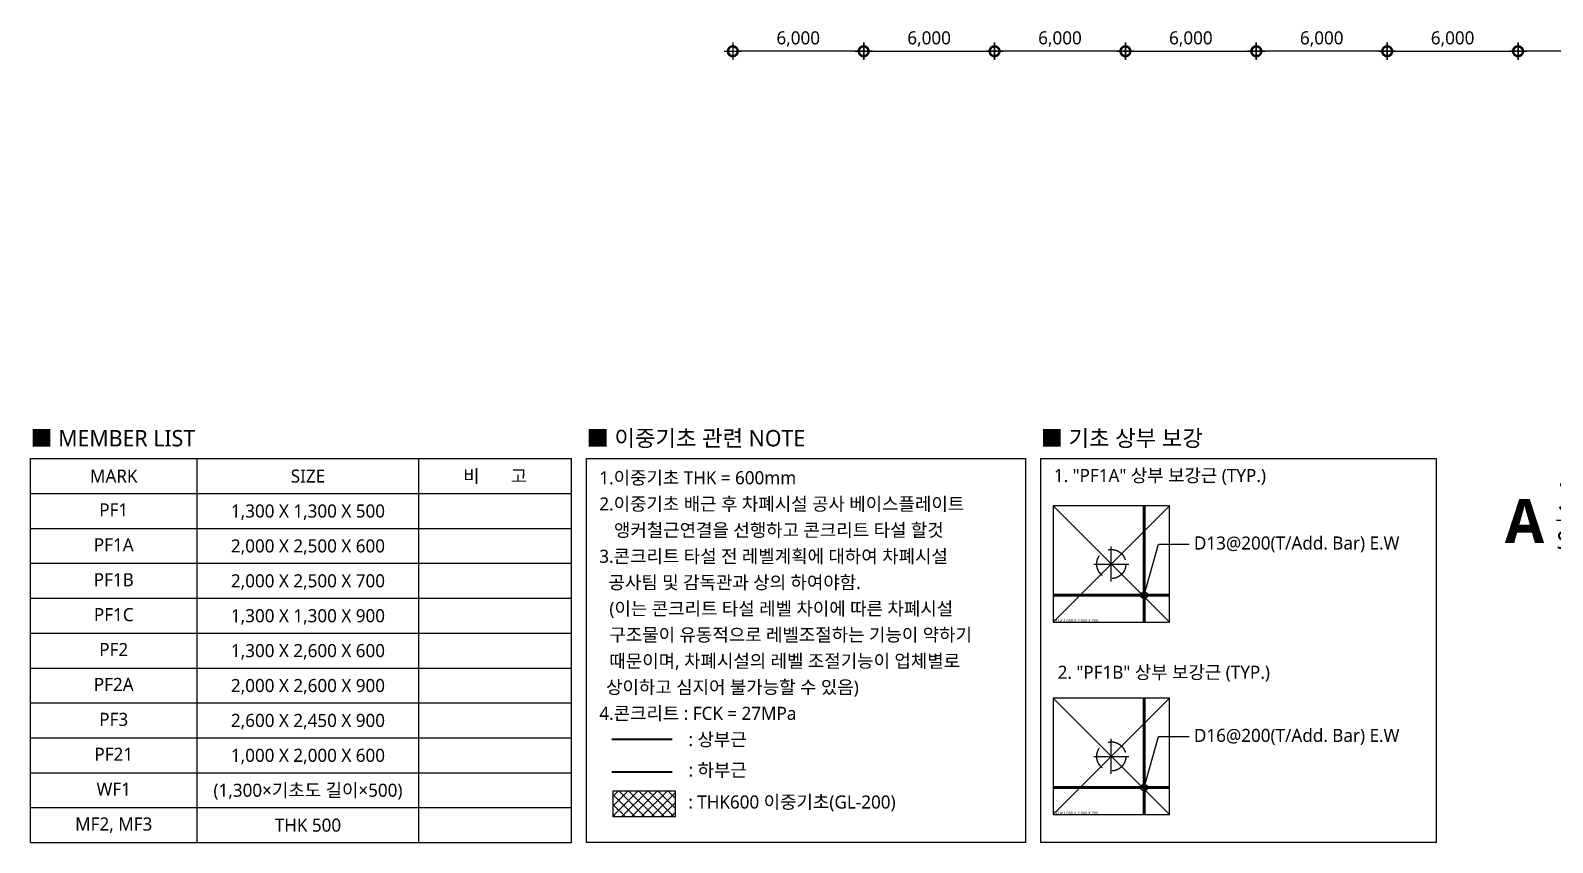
# Model space of a CAD drawing. Header units: millimetres. Extents: x 9300 to 332157, y 4200 to 105100.
# Drawn here: x 177500 to 247282, y 4200 to 41428 of the extents above; entities that cross this region are included whole.
import ezdxf
from ezdxf.enums import TextEntityAlignment as Align

# ---------------------------------------------------------------- set-up
doc = ezdxf.new("R2010")
doc.units = ezdxf.units.MM
doc.header["$LTSCALE"] = 150
doc.linetypes.add('HID', pattern=[0.375, 0.25, -0.125])
doc.linetypes.add('HID2-GAUN', pattern=[3.75, 2.5, -1.25])
doc.layers.get('DEFPOINTS').update_dxf_attribs({"color": 137})
for name, color, linetype in [('0-PIPE', 8, 'HID2-GAUN'), ('0-TEXT SLAB', 7, 'Continuous'), ('0-기초', 7, 'Continuous'), ('DIM', 7, 'Continuous'), ('SYM', 6, 'Continuous'), ('SYM-LEAD', 6, 'Continuous'), ('TEXT', 3, 'Continuous')]:
    doc.layers.add(name, color=color, linetype=linetype)
doc.layers.add('TEMP', color=171, linetype='Continuous', plot=False)
doc.styles.add('스타일1', font='malgun.ttf')
doc.styles.add('스타일2', font='malgunbd.ttf')
doc.dimstyles.new('CJA', dxfattribs={"dimscale": 200, "dimtxt": 3, "dimasz": 1, "dimexe": 2, "dimexo": 3, "dimgap": 1, "dimtad": 1, "dimdec": 0, "dimzin": 1, "dimdsep": 46, "dimlunit": 6, "dimtxsty": '스타일1', "dimblk": 'GAUN-DOT', "dimcen": -2, "dimdle": 2, "dimclrd": 256, "dimclre": 256, "dimclrt": 3, "dimadec": 0, "dimazin": 0, "dimtfac": 1, "dimtdec": 0, "dimtix": 1, "dimtmove": 2, "dimatfit": 3, "dimldrblk": 'DOTSMALL', "dimfxl": 1, "dimtolj": 1, "dimtzin": 1, "dimarcsym": 0})
doc.dimstyles.new('DIM-QD 1', dxfattribs={"dimtxt": 3, "dimasz": 1.5, "dimexe": 1, "dimexo": 0, "dimgap": 1, "dimtad": 1, "dimdec": 3, "dimdsep": 46, "dimlunit": 6, "dimtxsty": '스타일1', "dimblk1": 'ARCHTICK', "dimblk2": 'ARCHTICK', "dimsah": 1, "dimcen": 0, "dimclrd": 256, "dimclre": 256, "dimclrt": 3, "dimazin": 2, "dimtfac": 1, "dimtdec": 3, "dimtix": 1, "dimtmove": 2, "dimatfit": 3, "dimldrblk": 'ARCHTICK', "dimfxl": 1, "dimtolj": 1, "dimtzin": 0, "dimarcsym": 0})

# ---------------------------------------------------------------- blocks, each defined once
blk = doc.blocks.new('파일')
at = {"layer": '0-PIPE', "color": 1, "linetype": 'Continuous'}
for p, q in [((571593, 25222), (571593, 25822)), ((571293, 25522), (571893, 25522))]:
    blk.add_line(p, q, dxfattribs=at)
at = {"layer": '0-PIPE'}
blk.add_circle((571593, 25522), 250, dxfattribs=at)
blk = doc.blocks.new('PF1A')
blk.add_lwpolyline([(-1000, 1000), (-1000, -1000), (1000, -1000), (1000, 1000)], close=True)
at = {"layer": 'TEMP'}
for p, q in [((-1000, -1000), (1000, 1000)), ((-1000, 1000), (1000, -1000))]:
    blk.add_line(p, q, dxfattribs=at)
at = {"layer": '0-PIPE'}
blk.add_blockref('파일', (-571593, -25522), dxfattribs=at)
at = {"layer": 'TEMP', "style": '스타일1'}
blk.add_text('PF1A:2,000 X 2,000 X 700', height=50, dxfattribs=at).set_placement((-1000, -1000))
blk = doc.blocks.new('_ARCHTICK')
at = {"color": 0, "linetype": 'ByBlock', "const_width": 0.15}
blk.add_lwpolyline([(-0.5, -0.5), (0.5, 0.5)], dxfattribs=at)
blk = doc.blocks.new('dwgtitle')
at = {"layer": 'SYM', "color": 3, "style": '스타일1'}
blk.add_text('SCALE :', height=4, dxfattribs=at).set_placement((12.25, -1.4))
for tag, p, height in [('%%UTITLE', (12.25, 6.59), 7), ('1/100', (34.89, -1.4), 4)]:
    blk.add_attdef(tag, p, '', height=height, dxfattribs=at)
at = {"layer": 'SYM', "color": 6, "style": '스타일2'}
blk.add_attdef('A', text='', height=10, dxfattribs=at).set_placement((4.89, 5), align=Align.MIDDLE)
blk = doc.blocks.new('GAUN-DOT')
at = {"linetype": 'ByBlock'}
for p, q in [((2, 0), (-2, 0)), ((0, -2), (0, 2))]:
    blk.add_line(p, q, dxfattribs=at)
at = {"const_width": 2.25}
blk.add_lwpolyline([(0, 0.28125, 1), (0, -0.28125, 1)], format="xyb", close=True, dxfattribs=at)
blk = doc.blocks.new('*D112')
at = {"layer": 'DEFPOINTS', "color": 0, "transparency": 16777216}
for p in [(209700, 41264), (215700, 41264), (209700, 40474)]:
    blk.add_point(p, dxfattribs=at)
at = {"layer": 'DIM', "lineweight": -2, "transparency": 16777216}
for p, q in [((209700, 40664), (209700, 40074)), ((215500, 40474), (209900, 40474)), ((215700, 40664), (215700, 40074))]:
    blk.add_line(p, q, dxfattribs=at)
at = {"layer": 'DIM', "lineweight": -2, "transparency": 16777216, "xscale": 200, "yscale": 200, "zscale": 200, "rotation": 180}
blk.add_blockref('GAUN-DOT', (209700, 40474), dxfattribs=at)
at = {"layer": 'DIM', "lineweight": -2, "transparency": 16777216, "xscale": 200, "yscale": 200, "zscale": 200}
blk.add_blockref('GAUN-DOT', (215700, 40474), dxfattribs=at)
at = {"layer": 'DIM', "color": 3, "transparency": 16777216, "insert": (212700, 41034), "char_height": 600, "attachment_point": 5, "style": '스타일1'}
blk.add_mtext('\\A1;6,000', dxfattribs=at)
blk = doc.blocks.new('_DotSmall')
at = {"color": 0, "linetype": 'ByBlock', "const_width": 0.5}
blk.add_lwpolyline([(-0.0625, 0, 1), (0.0625, 0, 1)], format="xyb", close=True, dxfattribs=at)
blk = doc.blocks.new('*D113')
at = {"layer": 'DEFPOINTS', "color": 0, "transparency": 16777216}
for p in [(215700, 41264), (221700, 41264), (221700, 40474)]:
    blk.add_point(p, dxfattribs=at)
at = {"layer": 'DIM', "lineweight": -2, "transparency": 16777216}
for p, q in [((215700, 40664), (215700, 40074)), ((215900, 40474), (221500, 40474)), ((221700, 40664), (221700, 40074))]:
    blk.add_line(p, q, dxfattribs=at)
at = {"layer": 'DIM', "lineweight": -2, "transparency": 16777216, "xscale": 200, "yscale": 200, "zscale": 200, "rotation": 180}
blk.add_blockref('GAUN-DOT', (215700, 40474), dxfattribs=at)
at = {"layer": 'DIM', "lineweight": -2, "transparency": 16777216, "xscale": 200, "yscale": 200, "zscale": 200}
blk.add_blockref('GAUN-DOT', (221700, 40474), dxfattribs=at)
at = {"layer": 'DIM', "color": 3, "transparency": 16777216, "insert": (218700, 41034), "char_height": 600, "attachment_point": 5, "style": '스타일1'}
blk.add_mtext('\\A1;6,000', dxfattribs=at)
blk = doc.blocks.new('*D114')
at = {"layer": 'DEFPOINTS', "color": 0, "transparency": 16777216}
for p in [(221700, 41264), (227700, 41264), (221700, 40474)]:
    blk.add_point(p, dxfattribs=at)
at = {"layer": 'DIM', "lineweight": -2, "transparency": 16777216}
for p, q in [((221700, 40664), (221700, 40074)), ((227500, 40474), (221900, 40474)), ((227700, 40664), (227700, 40074))]:
    blk.add_line(p, q, dxfattribs=at)
at = {"layer": 'DIM', "lineweight": -2, "transparency": 16777216, "xscale": 200, "yscale": 200, "zscale": 200, "rotation": 180}
blk.add_blockref('GAUN-DOT', (221700, 40474), dxfattribs=at)
at = {"layer": 'DIM', "lineweight": -2, "transparency": 16777216, "xscale": 200, "yscale": 200, "zscale": 200}
blk.add_blockref('GAUN-DOT', (227700, 40474), dxfattribs=at)
at = {"layer": 'DIM', "color": 3, "transparency": 16777216, "insert": (224700, 41034), "char_height": 600, "attachment_point": 5, "style": '스타일1'}
blk.add_mtext('\\A1;6,000', dxfattribs=at)
blk = doc.blocks.new('*D115')
at = {"layer": 'DEFPOINTS', "color": 0, "transparency": 16777216}
for p in [(227700, 41264), (233700, 41264), (233700, 40474)]:
    blk.add_point(p, dxfattribs=at)
at = {"layer": 'DIM', "lineweight": -2, "transparency": 16777216}
for p, q in [((227700, 40664), (227700, 40074)), ((227900, 40474), (233500, 40474)), ((233700, 40664), (233700, 40074))]:
    blk.add_line(p, q, dxfattribs=at)
at = {"layer": 'DIM', "lineweight": -2, "transparency": 16777216, "xscale": 200, "yscale": 200, "zscale": 200, "rotation": 180}
blk.add_blockref('GAUN-DOT', (227700, 40474), dxfattribs=at)
at = {"layer": 'DIM', "lineweight": -2, "transparency": 16777216, "xscale": 200, "yscale": 200, "zscale": 200}
blk.add_blockref('GAUN-DOT', (233700, 40474), dxfattribs=at)
at = {"layer": 'DIM', "color": 3, "transparency": 16777216, "insert": (230700, 41034), "char_height": 600, "attachment_point": 5, "style": '스타일1'}
blk.add_mtext('\\A1;6,000', dxfattribs=at)
blk = doc.blocks.new('*D116')
at = {"layer": 'DEFPOINTS', "color": 0, "transparency": 16777216}
for p in [(233700, 41264), (239700, 41264), (233700, 40474)]:
    blk.add_point(p, dxfattribs=at)
at = {"layer": 'DIM', "lineweight": -2, "transparency": 16777216}
for p, q in [((233700, 40664), (233700, 40074)), ((239500, 40474), (233900, 40474)), ((239700, 40664), (239700, 40074))]:
    blk.add_line(p, q, dxfattribs=at)
at = {"layer": 'DIM', "lineweight": -2, "transparency": 16777216, "xscale": 200, "yscale": 200, "zscale": 200, "rotation": 180}
blk.add_blockref('GAUN-DOT', (233700, 40474), dxfattribs=at)
at = {"layer": 'DIM', "lineweight": -2, "transparency": 16777216, "xscale": 200, "yscale": 200, "zscale": 200}
blk.add_blockref('GAUN-DOT', (239700, 40474), dxfattribs=at)
at = {"layer": 'DIM', "color": 3, "transparency": 16777216, "insert": (236700, 41034), "char_height": 600, "attachment_point": 5, "style": '스타일1'}
blk.add_mtext('\\A1;6,000', dxfattribs=at)
blk = doc.blocks.new('*D117')
at = {"layer": 'DEFPOINTS', "color": 0, "transparency": 16777216}
for p in [(239700, 41264), (245700, 41264), (245700, 40474)]:
    blk.add_point(p, dxfattribs=at)
at = {"layer": 'DIM', "lineweight": -2, "transparency": 16777216}
for p, q in [((239700, 40664), (239700, 40074)), ((239900, 40474), (245500, 40474)), ((245700, 40664), (245700, 40074))]:
    blk.add_line(p, q, dxfattribs=at)
at = {"layer": 'DIM', "lineweight": -2, "transparency": 16777216, "xscale": 200, "yscale": 200, "zscale": 200, "rotation": 180}
blk.add_blockref('GAUN-DOT', (239700, 40474), dxfattribs=at)
at = {"layer": 'DIM', "lineweight": -2, "transparency": 16777216, "xscale": 200, "yscale": 200, "zscale": 200}
blk.add_blockref('GAUN-DOT', (245700, 40474), dxfattribs=at)
at = {"layer": 'DIM', "color": 3, "transparency": 16777216, "insert": (242700, 41034), "char_height": 600, "attachment_point": 5, "style": '스타일1'}
blk.add_mtext('\\A1;6,000', dxfattribs=at)
blk = doc.blocks.new('*D118')
at = {"layer": 'DEFPOINTS', "color": 0, "transparency": 16777216}
for p in [(245700, 41264), (252700, 41264), (245700, 40474)]:
    blk.add_point(p, dxfattribs=at)
at = {"layer": 'DIM', "lineweight": -2, "transparency": 16777216}
for p, q in [((245700, 40664), (245700, 40074)), ((252500, 40474), (245900, 40474)), ((252700, 40664), (252700, 40074))]:
    blk.add_line(p, q, dxfattribs=at)
at = {"layer": 'DIM', "lineweight": -2, "transparency": 16777216, "xscale": 200, "yscale": 200, "zscale": 200, "rotation": 180}
blk.add_blockref('GAUN-DOT', (245700, 40474), dxfattribs=at)
at = {"layer": 'DIM', "lineweight": -2, "transparency": 16777216, "xscale": 200, "yscale": 200, "zscale": 200}
blk.add_blockref('GAUN-DOT', (252700, 40474), dxfattribs=at)
at = {"layer": 'DIM', "color": 3, "transparency": 16777216, "insert": (249200, 41034), "char_height": 600, "attachment_point": 5, "style": '스타일1'}
blk.add_mtext('\\A1;7,000', dxfattribs=at)

msp = doc.modelspace()

# ---------------------------------------------------------------- hatches: boundary and pattern name
at = {"layer": 'DIM'}
h = msp.add_hatch(dxfattribs=at)
h.set_pattern_fill('ANSI37', color=251, scale=100)
h.set_pattern_definition([(45, (-89864, -66834.55), (-224.5064, 224.5064), []), (135, (-89864, -66834.55), (-224.5064, -224.5064), [])])
h.paths.add_polyline_path([(204214, 6572), (207056.3, 6572), (207056.3, 5372), (204214, 5372)])

# ---------------------------------------------------------------- linework, layer by layer
for p, q in [((177500, 21800), (202299.4, 21800)), ((177500, 4200), (177500, 21800)), ((185137.1, 4200), (185137.1, 21800)), ((195309.1, 4200), (195309.1, 21800)), ((202299.4, 4200), (202299.4, 21800)), ((177500, 20200), (202299.4, 20200)), ((177500, 18600), (202299.4, 18600)), ((177500, 17000), (202299.4, 17000)), ((177500, 15400), (202299.4, 15400)), ((177500, 13800), (202299.4, 13800)), ((177500, 12200), (202299.4, 12200)), ((177500, 10600), (202299.4, 10600)), ((177500, 9000), (202299.4, 9000)), ((177500, 7400), (202299.4, 7400)), ((177500, 5800), (202299.4, 5800)), ((177500, 4200), (202299.4, 4200))]:
    msp.add_line(p, q)
at = {"layer": '0-TEXT SLAB'}
for points, const_width in [([(228553.7, 19633.2), (228553.7, 14299.8)], 133.3), ([(224385.3, 15544.7), (229718.7, 15544.7)], 133.3), ([(228553.7, 10814.1), (228553.7, 5480.8)], 133.3), ([(204144.3, 8931), (206920.9, 8931)], 80), ([(224385.3, 6725.7), (229718.7, 6725.7)], 133.3)]:
    msp.add_lwpolyline(points, dxfattribs=dict(at, const_width=const_width))
at = {"layer": '0-TEXT SLAB', "linetype": 'HID', "ltscale": 3, "const_width": 80}
msp.add_lwpolyline([(204144.3, 7435.7), (206920.9, 7435.7)], dxfattribs=at)
at = {"layer": 'DIM'}
for points in [[(202999.4, 21800), (223119.1, 21800), (223119.1, 4200), (202999.4, 4200)], [(223819.1, 21800), (241938.9, 21800), (241938.9, 4200), (223819.1, 4200)], [(204214, 6572), (207056.3, 6572), (207056.3, 5372), (204214, 5372)]]:
    msp.add_lwpolyline(points, close=True, dxfattribs=at)

# ---------------------------------------------------------------- block references
at = {"layer": '0-기초', "xscale": 2.666666666666667, "yscale": 2.666666666666667, "zscale": 2.666666666666667}
for p in [(227052, 16966.5), (227052, 8147.5)]:
    msp.add_blockref('PF1A', p, dxfattribs=at)
at = {"layer": 'SYM', "xscale": 200, "yscale": 200, "zscale": 200}
msp.add_blockref('dwgtitle', (245018.6, 17940), dxfattribs=at).add_auto_attribs({'%%UTITLE': '%%u지상1층 기초평면도', '1/100': '1/400(A3)', 'A': 'A'})

# ---------------------------------------------------------------- texts
at = {"layer": 'TEXT', "style": '스타일1'}
for s, p in [('■ MEMBER LIST', (177496.1, 22736)), ('■ 이중기초 관련 NOTE', (202995.5, 22736)), ('■ 기초 상부 보강', (223815.2, 22736))]:
    msp.add_text(s, height=750, dxfattribs=at).set_placement(p, align=Align.MIDDLE_LEFT)
for s, p in [('MARK', (181318.6, 21000)), ('SIZE', (190223.1, 21000)), ('비       고', (198804.2, 21000)), ('PF1', (181318.6, 19448.9)), ('1,300 X 1,300 X 500', (190223.1, 19398.6)), ('PF1A', (181318.6, 17848.9)), ('2,000 X 2,500 X 600', (190223.1, 17798.6)), ('PF1B', (181318.6, 16248.9)), ('2,000 X 2,500 X 700', (190223.1, 16198.6)), ('PF1C', (181318.6, 14648.9)), ('1,300 X 1,300 X 900', (190223.1, 14598.6)), ('PF2', (181318.6, 13048.9)), ('1,300 X 2,600 X 600', (190223.1, 12998.6)), ('PF2A', (181318.6, 11448.9)), ('2,000 X 2,600 X 900', (190223.1, 11398.6)), ('PF3', (181318.6, 9848.9)), ('2,600 X 2,450 X 900', (190223.1, 9798.6)), ('PF21', (181318.6, 8248.9)), ('1,000 X 2,000 X 600', (190223.1, 8198.6)), ('WF1', (181318.6, 6648.9)), ('(1,300×기초도 길이×500)', (190223.1, 6598.6)), ('MF2, MF3', (181318.6, 5048.9)), ('THK 500', (190223.1, 4998.6))]:
    msp.add_text(s, height=600, dxfattribs=at).set_placement(p, align=Align.MIDDLE_CENTER)
for s, p in [('1.이중기초 THK = 600mm', (203580.1, 20443.8)), ('1. "PF1A" 상부 보강근 (TYP.)', (224420.8, 20547)), ('2.이중기초 배근 후 차폐시설 공사 베이스플레이트', (203580.1, 19243.8)), ('앵커철근연결을 선행하고 콘크리트 타설 할것', (204251.1, 18043.8)), ('3.콘크리트 타설 전 레벨계획에 대하여 차폐시설', (203580.1, 16843.8)), (' 공사팀 및 감독관과 상의 하여야함.', (203799.5, 15643.8)), ('(이는 콘크리트 타설 레벨 차이에 따른 차폐시설 ', (204041, 14443.8)), ('구조물이 유동적으로 레벨조절하는 기능이 약하기', (204041, 13243.8)), ('때문이며, 차폐시설의 레벨 조절기능이 업체별로  ', (204041, 12043.8)), ('2. "PF1B" 상부 보강근 (TYP.)', (224593.2, 11527.3)), (' 상이하고 심지어 불가능할 수 있음)', (203685.2, 10843.8)), ('4.콘크리트 : FCK = 27MPa', (203580.1, 9643.8)), (': 상부근', (207670, 8445.8)), (': 하부근', (207671.7, 7043)), (': THK600 이중기초(GL-200)', (207660, 5579.2))]:
    msp.add_text(s, height=600, dxfattribs=at).set_placement(p, align=Align.BOTTOM_LEFT)
at = {"layer": 'TEXT', "color": 3, "style": '스타일1'}
for s, p in [('D13@200(T/Add. Bar) E.W', (230842.7, 17631.1)), ('D16@200(T/Add. Bar) E.W', (230842.7, 8812.1))]:
    msp.add_text(s, height=600, dxfattribs=at).set_placement(p)

# ---------------------------------------------------------------- dimensions: what is measured, and where the dimension line sits
at = {"layer": 'DIM'}
dim = msp.add_linear_dim(base=(209700, 40473.8), p1=(215700, 41263.7), p2=(209700, 41263.7), dimstyle='CJA', dxfattribs=at)
dim.commit()
dim.dimension.update_dxf_attribs({"geometry": '*D112', "text_midpoint": (212700, 41034.2)})
for base, p1, p2, angle, picture, middle in [((221700, 40473.8), (215700, 41263.7), (221700, 41263.7), 180, '*D113', (218700, 41034.2)), ((221700, 40473.8), (227700, 41263.7), (221700, 41263.7), 0, '*D114', (224700, 41034.2)), ((233700, 40473.8), (227700, 41263.7), (233700, 41263.7), 180, '*D115', (230700, 41034.2)), ((233700, 40473.8), (239700, 41263.7), (233700, 41263.7), 0, '*D116', (236700, 41034.2)), ((245700, 40473.8), (239700, 41263.7), (245700, 41263.7), 180, '*D117', (242700, 41034.2)), ((245700, 40473.8), (252700, 41263.7), (245700, 41263.7), 0, '*D118', (249200, 41034.2))]:
    dim = msp.add_linear_dim(base=base, p1=p1, p2=p2, angle=angle, dimstyle='CJA', dxfattribs=at)
    dim.commit()
    dim.dimension.update_dxf_attribs({"geometry": picture, "text_midpoint": middle})

# ---------------------------------------------------------------- leaders
at = {"layer": 'SYM-LEAD'}
for points in [[(228553.7, 15544.7), (229216.2, 17879.4), (230616.2, 17879.4)], [(228553.7, 6725.7), (229216.2, 9060.4), (230616.2, 9060.4)]]:
    msp.add_leader(points, dimstyle='DIM-QD 1', override={"dimscale": 150, "dimasz": 2, "dimgap": 0, "dimtad": 0, "dimclrd": 6, "dimldrblk": 'DotBlank'}, dxfattribs=at)

doc.saveas('drawing.dxf')
